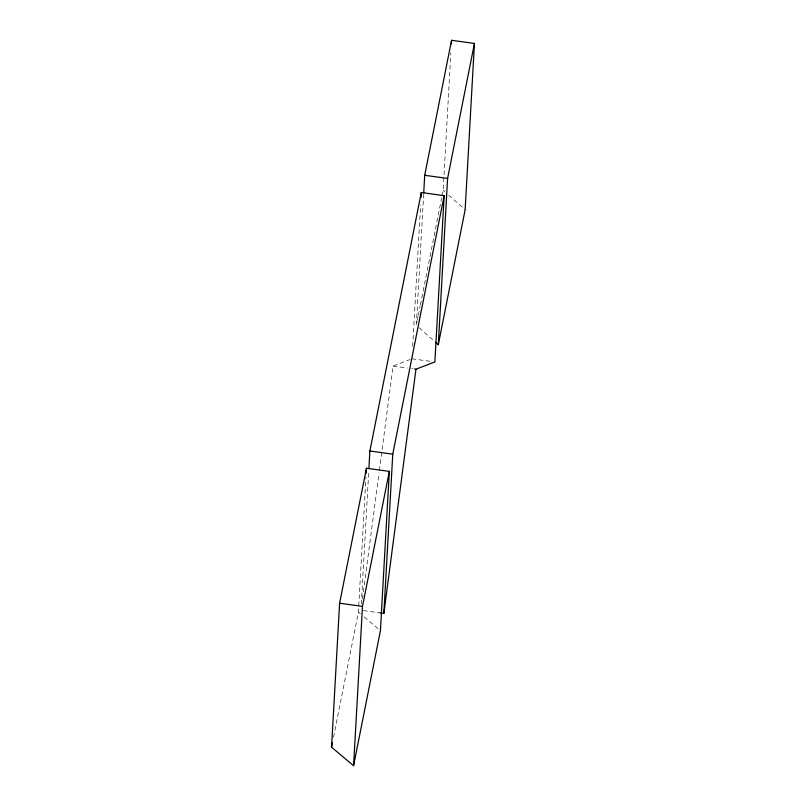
<?xml version="1.0" encoding="UTF-8"?>
<svg xmlns="http://www.w3.org/2000/svg" width="806" height="806" viewBox="0 0 806 806"><rect width="100%" height="100%" fill="white"/><g stroke="black" fill="none" stroke-linecap="round" stroke-linejoin="round"><path stroke-width="0.6" stroke-dasharray="4.03 3.02" d="M333.533 737.268L358.408 612.137L365.964 477.001M361.33 603.986L368.765 471.077M412.692 346.288L420.591 205.026M423.664 194.044L416.329 325.292L417.045 321.705M442.081 195.818L443.179 190.307L450.866 52.803M362.468 598.939L379.052 472.87M379.364 470.492L393.096 366.055L410.153 359.496M417.327 320.274L418.042 316.677M418.324 315.247L420.148 306.089M420.369 304.99L441.638 198.024M411.997 358.791L432.459 361.602M393.096 366.055L407.393 368.02M411.685 368.614L413.105 368.805M363.385 610.585L380.241 612.892M358.408 612.137L360.322 613.739M364.151 616.963L378.518 629.023M443.179 190.307L445.003 191.919M448.67 195.153L465.143 209.711M419.08 327.72L434.182 341.059"/><path stroke-width="1.21" d="M331.558 747.202L339.608 603.231L366.458 468.246L389.328 471.389L380.432 630.635L353.582 765.7L331.558 747.202L332.435 742.789M366.176 473.253L366.458 468.246M368.906 468.568L369.883 451.007L421.286 192.523L444.166 195.667L434.867 361.934L415.967 369.198L414.536 369.007M353.582 765.7L362.488 606.374L389.328 471.389M380.241 612.892L383.858 613.386L392.764 454.151L444.166 195.667M421.014 197.52L421.286 192.523M423.734 192.785L424.712 175.285L451.562 40.3L474.442 43.443L465.143 209.711L438.293 344.706L435.552 342.278M451.35 44.048L451.562 40.3M438.293 344.706L447.592 178.428L474.442 43.443M383.858 613.386L415.967 369.198M424.712 175.285L447.592 178.428M369.883 451.007L392.764 454.151M339.608 603.231L362.488 606.374"/></g></svg>
